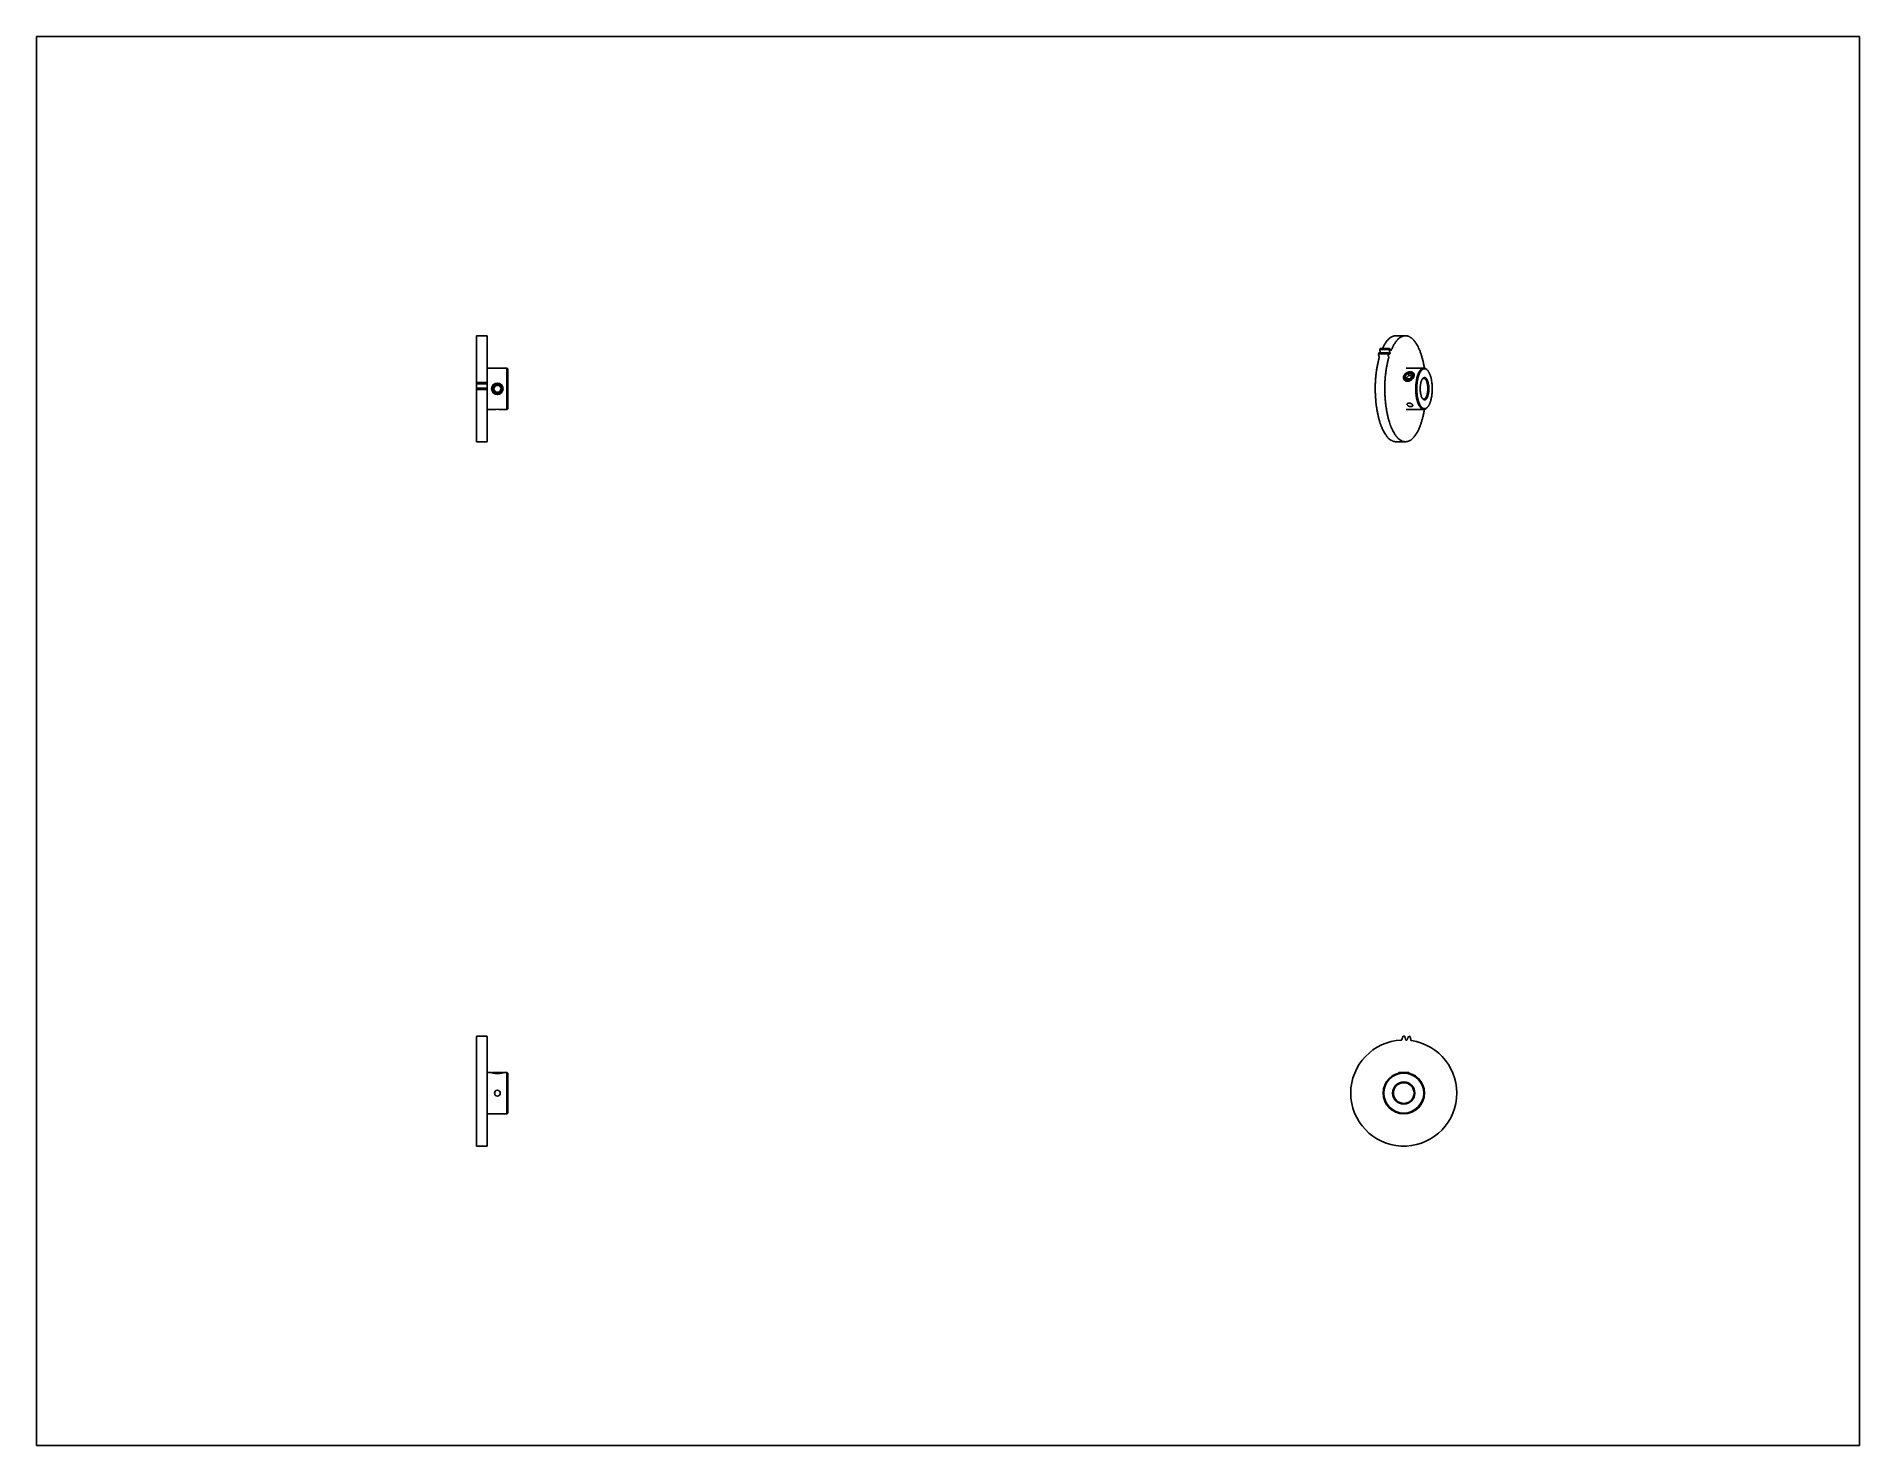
# Model space of a CAD drawing. Header units: inches. Extents: x 0 to 22, y 0 to 17.
import ezdxf

# ---------------------------------------------------------------- set-up
doc = ezdxf.new("R2010")
doc.units = ezdxf.units.IN
doc.header["$LTSCALE"] = 1.21
doc.header["$MEASUREMENT"] = 0
doc.layers.get('0').update_dxf_attribs({"linetype": 'CONTINUOUS'})
for name, color, linetype in [('LAYER_AXIS', 7, 'CONTINUOUS'), ('LAYER_CHAMFER_FEAT', 7, 'CONTINUOUS'), ('LAYER_CUT_FEAT', 7, 'CONTINUOUS'), ('LAYER_FEATURE', 7, 'CONTINUOUS')]:
    doc.layers.add(name, color=color, linetype=linetype)

msp = doc.modelspace()

# ---------------------------------------------------------------- linework, layer by layer
at = {"color": 7}
for p, q in [((0, 0), (0, 17)), ((0, 17), (22, 17)), ((22, 0), (22, 17)), ((5.312, 13.39), (5.438, 13.39)), ((16.405, 13.39), (16.52, 13.39)), ((5.312, 12.11), (5.438, 12.11)), ((16.405, 12.11), (16.52, 12.11)), ((5.312, 3.611), (5.438, 3.611)), ((0, 0), (22, 0))]:
    msp.add_line(p, q, dxfattribs=at)
at = {"layer": 'LAYER_AXIS', "color": 7}
msp.add_circle((5.562, 4.251), 0.035, dxfattribs=at)
msp.add_arc((5.562, 12.252), 0.25, 81.9522, 98.0478, dxfattribs=at)
for points, knots in [([(16.541, 12.565), (16.542, 12.566), (16.542, 12.567), (16.543, 12.568), (16.544, 12.57), (16.545, 12.571), (16.547, 12.573), (16.549, 12.574), (16.552, 12.576), (16.557, 12.577), (16.562, 12.578), (16.567, 12.578), (16.573, 12.577), (16.578, 12.576), (16.584, 12.574), (16.589, 12.571), (16.594, 12.568), (16.598, 12.565), (16.602, 12.562), (16.604, 12.559), (16.606, 12.556), (16.607, 12.555), (16.607, 12.554)], [0, 0, 0, 0, 0.022848, 0.046087, 0.069894, 0.094422, 0.119798, 0.146111, 0.201734, 0.261573, 0.325486, 0.393007, 0.463429, 0.535824, 0.609111, 0.682097, 0.753524, 0.822122, 0.886686, 0.946231, 0.973881, 1, 1, 1, 1]), ([(16.542, 12.554), (16.542, 12.555), (16.541, 12.557), (16.541, 12.56), (16.541, 12.562), (16.541, 12.564), (16.541, 12.565)], [0, 0, 0, 0, 0.263129, 0.514683, 0.758576, 1, 1, 1, 1]), ([(16.608, 12.544), (16.608, 12.544), (16.608, 12.543), (16.607, 12.542), (16.606, 12.54), (16.605, 12.539), (16.603, 12.538), (16.601, 12.537), (16.598, 12.536), (16.593, 12.535), (16.588, 12.534), (16.583, 12.534), (16.578, 12.535), (16.572, 12.536), (16.566, 12.537), (16.561, 12.539), (16.556, 12.541), (16.552, 12.544), (16.55, 12.546), (16.546, 12.549), (16.544, 12.552), (16.542, 12.554)], [0, 0, 0, 0, 0.019955, 0.040108, 0.060841, 0.082495, 0.105343, 0.129584, 0.182667, 0.242127, 0.307524, 0.377847, 0.451744, 0.527659, 0.603988, 0.679196, 0.751909, 0.820987, 0.853908, 0.885655, 1, 1, 1, 1]), ([(16.573, 12.577), (16.575, 12.576), (16.58, 12.574), (16.584, 12.573), (16.586, 12.573)], [0, 0, 0, 0, 0.49875, 1, 1, 1, 1]), ([(16.607, 12.554), (16.607, 12.553), (16.608, 12.552), (16.609, 12.549), (16.609, 12.547), (16.608, 12.545), (16.608, 12.544)], [0, 0, 0, 0, 0.280432, 0.537667, 0.775162, 1, 1, 1, 1])]:
    msp.add_open_spline(points, degree=3, knots=knots, dxfattribs=at)
at = {"layer": 'LAYER_CHAMFER_FEAT', "color": 7}
for p, q in [((5.537, 12.795), (5.511, 12.75)), ((5.539, 12.791), (5.515, 12.75)), ((5.588, 12.795), (5.537, 12.795)), ((5.537, 12.795), (5.539, 12.791)), ((5.586, 12.791), (5.539, 12.791)), ((5.588, 12.795), (5.586, 12.791)), ((5.61, 12.75), (5.586, 12.791)), ((5.612, 12.754), (5.588, 12.795)), ((16.546, 12.941), (16.511, 12.905)), ((16.511, 12.905), (16.524, 12.87)), ((16.511, 12.905), (16.517, 12.903)), ((16.548, 12.935), (16.517, 12.903)), ((16.517, 12.903), (16.529, 12.878)), ((16.517, 12.903), (16.528, 12.871)), ((16.524, 12.87), (16.528, 12.871)), ((16.524, 12.87), (16.568, 12.87)), ((16.528, 12.871), (16.568, 12.871)), ((16.546, 12.941), (16.548, 12.935)), ((16.594, 12.941), (16.546, 12.941)), ((16.548, 12.935), (16.56, 12.91)), ((16.592, 12.935), (16.548, 12.935)), ((16.568, 12.87), (16.606, 12.909)), ((16.594, 12.941), (16.592, 12.935)), ((16.603, 12.906), (16.592, 12.935)), ((16.606, 12.909), (16.594, 12.941)), ((5.511, 12.75), (5.515, 12.75)), ((5.511, 12.75), (5.537, 12.705)), ((5.515, 12.75), (5.539, 12.709)), ((5.537, 12.705), (5.539, 12.709)), ((5.537, 12.705), (5.584, 12.705)), ((5.539, 12.709), (5.586, 12.709)), ((5.584, 12.705), (5.612, 12.754))]:
    msp.add_line(p, q, dxfattribs=at)
at = {"layer": 'LAYER_CUT_FEAT', "color": 7}
for p, q in [((16.215, 13.222), (16.321, 13.222)), ((16.22, 13.234), (16.325, 13.234)), ((16.198, 13.171), (16.304, 13.171)), ((16.202, 13.184), (16.308, 13.184)), ((5.312, 12.791), (5.312, 12.835)), ((5.312, 12.728), (5.312, 12.772)), ((5.318, 12.826), (5.432, 12.826)), ((5.318, 12.809), (5.432, 12.809)), ((5.438, 12.791), (5.438, 12.835)), ((5.438, 12.772), (5.438, 12.728)), ((16.56, 12.91), (16.529, 12.878)), ((16.529, 12.878), (16.531, 12.871)), ((16.601, 12.91), (16.56, 12.91)), ((5.318, 12.758), (5.432, 12.758)), ((5.318, 12.742), (5.432, 12.742)), ((5.312, 4.933), (5.312, 4.896)), ((5.318, 4.938), (5.432, 4.938)), ((5.438, 4.933), (5.438, 4.896))]:
    msp.add_line(p, q, dxfattribs=at)
for radius in [0.134, 0.125]:
    msp.add_circle((16.5, 4.252), radius, dxfattribs=at)
for centre, radius, start, end in [((16.978, 12.938), 0.817, 159.5847, 159.8633), ((16.958, 12.946), 0.795, 158.8363, 159.5855), ((17.143, 12.883), 0.99, 163.07, 163.2802), ((17.122, 12.89), 0.968, 162.3718, 163.0708), ((16.753, 12.838), 0.0407, 132.1775, 134.0422), ((16.752, 12.662), 0.04, 226.4024, 228.2626), ((16.765, 4.821), 0.298, 156.3935, 157.4893), ((16.5, 4.252), 0.688, 89.3151, 90.6849), ((16.235, 4.821), 0.298, 22.5107, 23.6065), ((16.819, 4.792), 0.298, 150.7685, 151.8643), ((16.5, 4.252), 0.688, 83.6901, 85.0599), ((16.292, 4.844), 0.298, 16.8857, 17.9815)]:
    msp.add_arc(centre, radius, start, end, dxfattribs=at)
for points, knots in [([(16.215, 13.222), (16.215, 13.222), (16.214, 13.222), (16.213, 13.222), (16.213, 13.221), (16.212, 13.221), (16.212, 13.22), (16.211, 13.22)], [0, 0, 0, 0, 0.258634, 0.384746, 0.508735, 0.753467, 1, 1, 1, 1]), ([(16.211, 13.22), (16.211, 13.219), (16.211, 13.218), (16.211, 13.217), (16.211, 13.217)], [0, 0, 0, 0, 0.491487, 1, 1, 1, 1]), ([(16.211, 13.217), (16.212, 13.211), (16.213, 13.204), (16.215, 13.196), (16.216, 13.192), (16.217, 13.188), (16.218, 13.185), (16.218, 13.184)], [0, 0, 0, 0, 0.50962, 0.634233, 0.757549, 0.87949, 1, 1, 1, 1]), ([(16.216, 13.233), (16.216, 13.233), (16.217, 13.233), (16.217, 13.233), (16.217, 13.234), (16.217, 13.234), (16.218, 13.234), (16.219, 13.234), (16.219, 13.234), (16.22, 13.234)], [0, 0, 0, 0, 0.071579, 0.153895, 0.251461, 0.366499, 0.499872, 0.651575, 1, 1, 1, 1]), ([(16.326, 13.217), (16.326, 13.218), (16.326, 13.219), (16.325, 13.22), (16.324, 13.221), (16.322, 13.222), (16.321, 13.222), (16.321, 13.222)], [0, 0, 0, 0, 0.245306, 0.500131, 0.628683, 0.755981, 1, 1, 1, 1]), ([(16.325, 13.234), (16.325, 13.234), (16.326, 13.234), (16.327, 13.234), (16.328, 13.234), (16.329, 13.233), (16.33, 13.233), (16.331, 13.233), (16.331, 13.232), (16.332, 13.232), (16.332, 13.232)], [0, 0, 0, 0, 0.139956, 0.286192, 0.431643, 0.571059, 0.70014, 0.816003, 0.916388, 1, 1, 1, 1]), ([(16.326, 13.217), (16.327, 13.211), (16.329, 13.204), (16.33, 13.195), (16.331, 13.191), (16.332, 13.187), (16.333, 13.184), (16.333, 13.183)], [0, 0, 0, 0, 0.509989, 0.634584, 0.757833, 0.879645, 1, 1, 1, 1]), ([(16.345, 13.215), (16.345, 13.216), (16.344, 13.217), (16.342, 13.22), (16.341, 13.222), (16.339, 13.224), (16.337, 13.226), (16.335, 13.229), (16.333, 13.231), (16.332, 13.232)], [0, 0, 0, 0, 0.135865, 0.268515, 0.397896, 0.52411, 0.647213, 0.767342, 1, 1, 1, 1]), ([(16.198, 13.171), (16.198, 13.171), (16.197, 13.171), (16.196, 13.171), (16.196, 13.17), (16.195, 13.169), (16.194, 13.169), (16.194, 13.168)], [0, 0, 0, 0, 0.264952, 0.392298, 0.516277, 0.758061, 1, 1, 1, 1]), ([(16.194, 13.168), (16.194, 13.168), (16.194, 13.167), (16.194, 13.166), (16.194, 13.166)], [0, 0, 0, 0, 0.490212, 1, 1, 1, 1]), ([(16.194, 13.166), (16.196, 13.16), (16.197, 13.154), (16.199, 13.145), (16.2, 13.141), (16.202, 13.138), (16.202, 13.135), (16.203, 13.134)], [0, 0, 0, 0, 0.512186, 0.636656, 0.759497, 0.880615, 1, 1, 1, 1]), ([(16.199, 13.183), (16.199, 13.183), (16.199, 13.183), (16.199, 13.183), (16.2, 13.183), (16.2, 13.184), (16.2, 13.184), (16.201, 13.184), (16.201, 13.184), (16.202, 13.184), (16.202, 13.184)], [0, 0, 0, 0, 0.057831, 0.129883, 0.221705, 0.335515, 0.471727, 0.62993, 0.807372, 1, 1, 1, 1]), ([(16.309, 13.166), (16.309, 13.167), (16.309, 13.168), (16.308, 13.169), (16.307, 13.17), (16.305, 13.171), (16.304, 13.171), (16.304, 13.171)], [0, 0, 0, 0, 0.239948, 0.494045, 0.623686, 0.75267, 1, 1, 1, 1]), ([(16.308, 13.184), (16.308, 13.184), (16.309, 13.184), (16.31, 13.184), (16.311, 13.184), (16.312, 13.183), (16.313, 13.183), (16.313, 13.183), (16.314, 13.183), (16.314, 13.182), (16.314, 13.182)], [0, 0, 0, 0, 0.142469, 0.291295, 0.438941, 0.579782, 0.709187, 0.823952, 0.921459, 1, 1, 1, 1]), ([(16.309, 13.166), (16.311, 13.16), (16.312, 13.154), (16.314, 13.145), (16.316, 13.141), (16.317, 13.138), (16.317, 13.135), (16.318, 13.134)], [0, 0, 0, 0, 0.512186, 0.636656, 0.759497, 0.880615, 1, 1, 1, 1]), ([(16.329, 13.169), (16.328, 13.169), (16.327, 13.171), (16.325, 13.173), (16.323, 13.174), (16.322, 13.176), (16.32, 13.178), (16.318, 13.179), (16.316, 13.181), (16.315, 13.182), (16.314, 13.182)], [0, 0, 0, 0, 0.136329, 0.26921, 0.398632, 0.524752, 0.647678, 0.767606, 0.884928, 1, 1, 1, 1]), ([(5.312, 12.827), (5.312, 12.827), (5.313, 12.827), (5.313, 12.827), (5.313, 12.827), (5.313, 12.827), (5.313, 12.826), (5.314, 12.826), (5.315, 12.826), (5.316, 12.826), (5.317, 12.826), (5.317, 12.826), (5.318, 12.826)], [0, 0, 0, 0, 0.027169, 0.05665, 0.08999, 0.128229, 0.221576, 0.338742, 0.479155, 0.639843, 0.816196, 1, 1, 1, 1]), ([(5.318, 12.809), (5.317, 12.809), (5.317, 12.809), (5.316, 12.809), (5.315, 12.809), (5.314, 12.808), (5.313, 12.808), (5.313, 12.808), (5.313, 12.807), (5.312, 12.807), (5.312, 12.807)], [0, 0, 0, 0, 0.166669, 0.327808, 0.47708, 0.611408, 0.729224, 0.83118, 0.919772, 1, 1, 1, 1]), ([(5.312, 12.76), (5.312, 12.76), (5.313, 12.76), (5.313, 12.76), (5.313, 12.76), (5.313, 12.759), (5.314, 12.759), (5.315, 12.759), (5.316, 12.758), (5.317, 12.758), (5.317, 12.758), (5.318, 12.758)], [0, 0, 0, 0, 0.033906, 0.069494, 0.149768, 0.247326, 0.364579, 0.501697, 0.656443, 0.824961, 1, 1, 1, 1]), ([(5.432, 12.826), (5.433, 12.826), (5.433, 12.826), (5.434, 12.826), (5.435, 12.826), (5.436, 12.826), (5.437, 12.826), (5.437, 12.827), (5.437, 12.827), (5.437, 12.827), (5.437, 12.827), (5.438, 12.827), (5.438, 12.827)], [0, 0, 0, 0, 0.183804, 0.360154, 0.520835, 0.661241, 0.778411, 0.871764, 0.910006, 0.943348, 0.972831, 1, 1, 1, 1]), ([(5.438, 12.807), (5.438, 12.807), (5.437, 12.807), (5.437, 12.808), (5.437, 12.808), (5.436, 12.808), (5.435, 12.809), (5.434, 12.809), (5.433, 12.809), (5.433, 12.809), (5.432, 12.809)], [0, 0, 0, 0, 0.080218, 0.1688, 0.270776, 0.388611, 0.522924, 0.672182, 0.833326, 1, 1, 1, 1]), ([(5.432, 12.758), (5.433, 12.758), (5.433, 12.758), (5.434, 12.758), (5.435, 12.759), (5.436, 12.759), (5.437, 12.759), (5.437, 12.76), (5.437, 12.76), (5.437, 12.76), (5.438, 12.76), (5.438, 12.76)], [0, 0, 0, 0, 0.175039, 0.343554, 0.498293, 0.635404, 0.752661, 0.850225, 0.930504, 0.966094, 1, 1, 1, 1]), ([(16.728, 12.628), (16.727, 12.629), (16.726, 12.632), (16.723, 12.636), (16.72, 12.64), (16.718, 12.644), (16.716, 12.649), (16.713, 12.656), (16.71, 12.666), (16.706, 12.678), (16.703, 12.691), (16.701, 12.705), (16.699, 12.719), (16.698, 12.734), (16.698, 12.749), (16.698, 12.764), (16.699, 12.779), (16.701, 12.794), (16.703, 12.808), (16.706, 12.821), (16.708, 12.829), (16.709, 12.833)], [0, 0, 0, 0, 0.020278, 0.041777, 0.064504, 0.088456, 0.113615, 0.13995, 0.195966, 0.256093, 0.319798, 0.386467, 0.455422, 0.52594, 0.597268, 0.668639, 0.739284, 0.808439, 0.875391, 0.939478, 1, 1, 1, 1]), ([(16.709, 12.833), (16.711, 12.837), (16.713, 12.843), (16.716, 12.85), (16.718, 12.855), (16.72, 12.86), (16.723, 12.864), (16.725, 12.868), (16.727, 12.871), (16.728, 12.872)], [0, 0, 0, 0, 0.286373, 0.421042, 0.549573, 0.671778, 0.787582, 0.896969, 1, 1, 1, 1]), ([(16.726, 12.868), (16.726, 12.868), (16.728, 12.87), (16.729, 12.871), (16.731, 12.872)], [0, 0, 0, 0, 0.261317, 1, 1, 1, 1]), ([(16.728, 12.872), (16.729, 12.873), (16.732, 12.876), (16.736, 12.879), (16.74, 12.882), (16.743, 12.883), (16.745, 12.884), (16.747, 12.884), (16.749, 12.884), (16.752, 12.884), (16.754, 12.884), (16.756, 12.884), (16.759, 12.883), (16.763, 12.881), (16.767, 12.878), (16.771, 12.874), (16.775, 12.869), (16.779, 12.863), (16.782, 12.857), (16.786, 12.849), (16.789, 12.842), (16.791, 12.833), (16.794, 12.824), (16.796, 12.814), (16.798, 12.804), (16.8, 12.794), (16.801, 12.783), (16.802, 12.768), (16.803, 12.75), (16.802, 12.728), (16.8, 12.709), (16.798, 12.695), (16.796, 12.685), (16.794, 12.676), (16.792, 12.67), (16.791, 12.667)], [0, 0, 0, 0, 0.022362, 0.042783, 0.061528, 0.0704, 0.079013, 0.087436, 0.095745, 0.104018, 0.112338, 0.120783, 0.129429, 0.147567, 0.167227, 0.188729, 0.212269, 0.237953, 0.265803, 0.295789, 0.327828, 0.3618, 0.397559, 0.434928, 0.473713, 0.513701, 0.554668, 0.596376, 0.681023, 0.765657, 0.848269, 0.888221, 0.926978, 0.964315, 1, 1, 1, 1]), ([(16.731, 12.872), (16.732, 12.872), (16.733, 12.873), (16.736, 12.874), (16.739, 12.875), (16.741, 12.875), (16.742, 12.875)], [0, 0, 0, 0, 0.263963, 0.516199, 0.760225, 1, 1, 1, 1]), ([(16.742, 12.875), (16.743, 12.875), (16.745, 12.875), (16.749, 12.874), (16.752, 12.872), (16.755, 12.87), (16.759, 12.867), (16.762, 12.864), (16.765, 12.86), (16.768, 12.856), (16.77, 12.851), (16.773, 12.845), (16.776, 12.84), (16.779, 12.831), (16.782, 12.819), (16.786, 12.804), (16.788, 12.788), (16.79, 12.771), (16.79, 12.754), (16.79, 12.736), (16.789, 12.719), (16.787, 12.703), (16.784, 12.69), (16.782, 12.68), (16.781, 12.675), (16.78, 12.672)], [0, 0, 0, 0, 0.015429, 0.031271, 0.0479, 0.065631, 0.084699, 0.105269, 0.127455, 0.151312, 0.176854, 0.204068, 0.232912, 0.263315, 0.328442, 0.398609, 0.472784, 0.549791, 0.628379, 0.707248, 0.785078, 0.860596, 0.932633, 0.966979, 1, 1, 1, 1]), ([(5.318, 12.742), (5.317, 12.742), (5.317, 12.742), (5.316, 12.742), (5.315, 12.741), (5.314, 12.741), (5.313, 12.741), (5.313, 12.74), (5.313, 12.74), (5.313, 12.74), (5.312, 12.74), (5.312, 12.74)], [0, 0, 0, 0, 0.175054, 0.343613, 0.498355, 0.635459, 0.752708, 0.850261, 0.930516, 0.966097, 1, 1, 1, 1]), ([(5.438, 12.74), (5.438, 12.74), (5.437, 12.74), (5.437, 12.74), (5.437, 12.74), (5.437, 12.741), (5.436, 12.741), (5.435, 12.741), (5.434, 12.742), (5.433, 12.742), (5.433, 12.742), (5.432, 12.742)], [0, 0, 0, 0, 0.0339, 0.069474, 0.14972, 0.247294, 0.364561, 0.501649, 0.656375, 0.824941, 1, 1, 1, 1]), ([(16.726, 12.632), (16.726, 12.632), (16.728, 12.63), (16.73, 12.629), (16.731, 12.628)], [0, 0, 0, 0, 0.261272, 1, 1, 1, 1]), ([(16.791, 12.667), (16.79, 12.664), (16.789, 12.658), (16.785, 12.65), (16.782, 12.643), (16.779, 12.637), (16.775, 12.631), (16.771, 12.626), (16.767, 12.622), (16.763, 12.619), (16.759, 12.617), (16.756, 12.616), (16.754, 12.616), (16.752, 12.616), (16.749, 12.616), (16.747, 12.616), (16.744, 12.617), (16.741, 12.618), (16.736, 12.621), (16.732, 12.624), (16.729, 12.627), (16.728, 12.628)], [0, 0, 0, 0, 0.093786, 0.182329, 0.265179, 0.342095, 0.413019, 0.478038, 0.537439, 0.591762, 0.641901, 0.665805, 0.689162, 0.712178, 0.735072, 0.758065, 0.781378, 0.829723, 0.881609, 0.938127, 1, 1, 1, 1]), ([(16.731, 12.628), (16.732, 12.628), (16.734, 12.627), (16.736, 12.626), (16.739, 12.625), (16.741, 12.625), (16.742, 12.625)], [0, 0, 0, 0, 0.263433, 0.515577, 0.759829, 1, 1, 1, 1]), ([(16.742, 12.625), (16.743, 12.625), (16.744, 12.625), (16.747, 12.626), (16.75, 12.627), (16.753, 12.628), (16.755, 12.63), (16.758, 12.632), (16.76, 12.635), (16.763, 12.638), (16.765, 12.641), (16.768, 12.644), (16.77, 12.648), (16.772, 12.653), (16.774, 12.657), (16.777, 12.664), (16.779, 12.669), (16.78, 12.672)], [0, 0, 0, 0, 0.042629, 0.086003, 0.130814, 0.17768, 0.227124, 0.279548, 0.335251, 0.394454, 0.457308, 0.523891, 0.594232, 0.668324, 0.746115, 0.827457, 1, 1, 1, 1]), ([(5.318, 4.938), (5.317, 4.938), (5.316, 4.938), (5.314, 4.937), (5.313, 4.935), (5.312, 4.934), (5.312, 4.933)], [0, 0, 0, 0, 0.259652, 0.512773, 0.758489, 1, 1, 1, 1]), ([(5.438, 4.933), (5.438, 4.934), (5.437, 4.935), (5.436, 4.937), (5.434, 4.938), (5.433, 4.938), (5.432, 4.938)], [0, 0, 0, 0, 0.241485, 0.487243, 0.740338, 1, 1, 1, 1]), ([(16.49, 4.935), (16.489, 4.934), (16.489, 4.932), (16.487, 4.928), (16.485, 4.922), (16.483, 4.916), (16.481, 4.91), (16.479, 4.904), (16.478, 4.9), (16.478, 4.898)], [0, 0, 0, 0, 0.018248, 0.183465, 0.348679, 0.513893, 0.679107, 0.84432, 1, 1, 1, 1]), ([(16.522, 4.898), (16.522, 4.9), (16.521, 4.904), (16.519, 4.91), (16.517, 4.916), (16.515, 4.922), (16.513, 4.928), (16.511, 4.932), (16.511, 4.934), (16.51, 4.935)], [0, 0, 0, 0, 0.15568, 0.320893, 0.486107, 0.651321, 0.816535, 0.981752, 1, 1, 1, 1]), ([(16.556, 4.932), (16.556, 4.932), (16.555, 4.93), (16.553, 4.926), (16.55, 4.92), (16.548, 4.914), (16.545, 4.909), (16.543, 4.903), (16.542, 4.899), (16.541, 4.897)], [0, 0, 0, 0, 0.018248, 0.183465, 0.348679, 0.513893, 0.679107, 0.84432, 1, 1, 1, 1]), ([(16.585, 4.892), (16.585, 4.894), (16.585, 4.899), (16.584, 4.905), (16.582, 4.911), (16.581, 4.917), (16.579, 4.923), (16.578, 4.928), (16.577, 4.93), (16.577, 4.93)], [0, 0, 0, 0, 0.15568, 0.320893, 0.486107, 0.651321, 0.816535, 0.981752, 1, 1, 1, 1])]:
    msp.add_open_spline(points, degree=3, knots=knots, dxfattribs=at)
at = {"layer": 'LAYER_FEATURE', "color": 7}
for p, q in [((5.312, 12.835), (5.312, 13.39)), ((5.438, 13.39), (5.438, 12.835)), ((5.447, 13), (5.678, 13)), ((5.678, 12.5), (5.678, 13)), ((5.678, 13), (5.688, 12.991)), ((5.688, 12.509), (5.688, 12.991)), ((16.529, 13), (16.742, 13)), ((5.312, 12.772), (5.312, 12.791)), ((5.438, 12.791), (5.438, 12.772)), ((16.501, 12.868), (16.504, 12.863)), ((16.501, 12.868), (16.501, 12.868)), ((16.624, 12.928), (16.626, 12.925)), ((16.625, 12.928), (16.625, 12.928)), ((16.783, 12.977), (16.79, 12.968)), ((5.312, 12.11), (5.312, 12.728)), ((5.438, 12.728), (5.438, 12.11)), ((5.447, 12.5), (5.527, 12.5)), ((5.598, 12.5), (5.678, 12.5)), ((5.678, 12.5), (5.688, 12.509)), ((16.529, 12.5), (16.742, 12.5)), ((16.783, 12.523), (16.79, 12.532)), ((5.312, 3.611), (5.312, 4.896)), ((5.438, 4.896), (5.438, 3.611)), ((5.486, 4.501), (5.447, 4.501)), ((5.499, 4.497), (5.495, 4.498)), ((5.502, 4.501), (5.498, 4.497)), ((5.504, 4.496), (5.499, 4.497)), ((5.502, 4.501), (5.623, 4.501)), ((5.517, 4.493), (5.608, 4.493)), ((5.623, 4.501), (5.627, 4.497)), ((5.63, 4.498), (5.626, 4.497)), ((5.637, 4.5), (5.635, 4.5)), ((5.637, 4.5), (5.637, 4.5)), ((5.678, 4.501), (5.639, 4.501)), ((5.678, 4.501), (5.678, 4.001)), ((5.688, 4.491), (5.678, 4.501)), ((5.688, 4.491), (5.688, 4.01)), ((16.431, 4.494), (16.439, 4.502)), ((16.431, 4.493), (16.431, 4.494)), ((16.437, 4.494), (16.431, 4.494)), ((16.561, 4.502), (16.439, 4.502)), ((16.569, 4.494), (16.561, 4.502)), ((16.569, 4.494), (16.563, 4.494)), ((16.569, 4.493), (16.569, 4.494)), ((5.678, 4.001), (5.447, 4.001)), ((5.688, 4.01), (5.678, 4.001))]:
    msp.add_line(p, q, dxfattribs=at)
for points in [[(16.625, 12.903), (16.623, 12.899), (16.621, 12.893), (16.618, 12.887), (16.614, 12.881), (16.609, 12.874), (16.604, 12.868), (16.598, 12.863), (16.592, 12.857), (16.585, 12.853), (16.578, 12.849), (16.571, 12.845), (16.564, 12.843), (16.556, 12.841), (16.549, 12.84), (16.542, 12.841), (16.535, 12.842), (16.528, 12.843), (16.522, 12.846), (16.516, 12.85), (16.511, 12.854), (16.506, 12.859), (16.502, 12.865), (16.501, 12.868)], [(16.625, 12.928), (16.625, 12.927), (16.626, 12.922), (16.627, 12.917), (16.627, 12.912), (16.626, 12.906), (16.625, 12.903)], [(5.495, 4.498), (5.492, 4.499), (5.49, 4.5), (5.488, 4.5), (5.488, 4.5)], [(5.626, 4.497), (5.621, 4.496), (5.615, 4.494), (5.608, 4.493), (5.602, 4.492), (5.594, 4.491), (5.587, 4.49), (5.579, 4.489), (5.571, 4.488), (5.562, 4.488), (5.554, 4.488), (5.546, 4.489), (5.538, 4.49), (5.531, 4.491), (5.523, 4.492), (5.517, 4.493), (5.51, 4.494), (5.504, 4.496)], [(5.635, 4.5), (5.633, 4.499), (5.63, 4.498)]]:
    msp.add_lwpolyline(points, dxfattribs=at)
for centre, radius in [((5.562, 12.75), 0.069), ((5.562, 12.75), 0.0685), ((5.562, 12.75), 0.0605), ((16.5, 4.252), 0.25), ((16.5, 4.252), 0.241)]:
    msp.add_circle(centre, radius, dxfattribs=at)
for centre, radius, start, end in [((5.447, 13.009), 0.00937, 180, 270), ((17.112, 12.906), 0.823, 161.0566, 161.2368), ((16.532, 12.886), 0.0358, 206.1512, 210.6783), ((16.574, 12.889), 0.0635, 86.0999, 90.0079), ((16.574, 12.892), 0.0605, 83.3392, 86.079), ((16.591, 12.915), 0.0357, 20.2946, 26.1483), ((5.447, 12.491), 0.00937, 90, 180), ((16.73, 12.58), 0.077, 312.7577, 313.0631), ((16.5, 4.252), 0.64, 92.6665, 81.7085), ((16.47, 4.899), 0.00813, 272.6665, 347.6168), ((16.53, 4.899), 0.00813, 192.3832, 267.3335), ((16.5, 4.252), 0.64, 87.0415, 87.3335), ((16.533, 4.899), 0.00813, 267.0415, 341.9918), ((16.593, 4.893), 0.00813, 186.7582, 261.7085), ((5.447, 4.51), 0.00937, 180, 270), ((5.486, 4.493), 0.008, 72.2856, 90.0038), ((5.639, 4.493), 0.008, 89.9957, 107.7132), ((5.447, 3.991), 0.00937, 90, 180)]:
    msp.add_arc(centre, radius, start, end, dxfattribs=at)
for points, knots in [([(16.242, 13.234), (16.245, 13.24), (16.25, 13.252), (16.259, 13.269), (16.268, 13.285), (16.278, 13.3), (16.288, 13.314), (16.297, 13.327), (16.308, 13.339), (16.318, 13.35), (16.328, 13.359), (16.339, 13.367), (16.35, 13.374), (16.361, 13.38), (16.372, 13.384), (16.383, 13.387), (16.394, 13.389), (16.401, 13.39), (16.405, 13.39)], [0, 0, 0, 0, 0.084568, 0.165958, 0.244094, 0.318958, 0.390558, 0.458929, 0.524133, 0.586267, 0.645463, 0.701909, 0.755843, 0.807554, 0.857396, 0.905775, 0.953144, 1, 1, 1, 1]), ([(16.347, 13.214), (16.347, 13.214), (16.347, 13.214), (16.346, 13.214), (16.346, 13.214), (16.346, 13.215), (16.345, 13.215)], [0, 0, 0, 0, 0.207034, 0.434588, 0.696871, 1, 1, 1, 1]), ([(16.349, 13.216), (16.349, 13.215), (16.349, 13.215), (16.348, 13.214), (16.348, 13.214), (16.348, 13.214), (16.347, 13.214), (16.347, 13.214), (16.347, 13.214)], [0, 0, 0, 0, 0.32218, 0.591339, 0.706773, 0.811387, 0.907887, 1, 1, 1, 1]), ([(16.52, 13.39), (16.516, 13.39), (16.508, 13.389), (16.496, 13.387), (16.485, 13.383), (16.473, 13.378), (16.462, 13.372), (16.45, 13.364), (16.439, 13.355), (16.428, 13.345), (16.417, 13.333), (16.406, 13.32), (16.396, 13.305), (16.386, 13.29), (16.376, 13.273), (16.367, 13.255), (16.358, 13.236), (16.352, 13.223), (16.349, 13.216)], [0, 0, 0, 0, 0.045812, 0.092189, 0.139671, 0.188751, 0.239864, 0.293378, 0.349592, 0.408746, 0.47102, 0.536535, 0.605377, 0.677593, 0.753203, 0.832194, 0.914494, 1, 1, 1, 1]), ([(16.749, 12.999), (16.747, 13.013), (16.742, 13.041), (16.733, 13.082), (16.723, 13.121), (16.712, 13.158), (16.7, 13.193), (16.687, 13.225), (16.675, 13.251), (16.665, 13.27), (16.658, 13.283), (16.65, 13.296), (16.642, 13.308), (16.634, 13.319), (16.626, 13.329), (16.618, 13.339), (16.607, 13.35), (16.595, 13.36), (16.583, 13.369), (16.574, 13.374), (16.566, 13.379), (16.557, 13.383), (16.547, 13.386), (16.538, 13.388), (16.529, 13.389), (16.523, 13.39), (16.52, 13.39)], [0, 0, 0, 0, 0.089432, 0.176172, 0.259864, 0.340187, 0.416847, 0.489597, 0.558234, 0.590968, 0.622625, 0.653198, 0.682688, 0.711099, 0.73844, 0.764732, 0.790001, 0.837605, 0.860064, 0.881711, 0.902626, 0.922906, 0.942659, 0.962005, 0.981073, 1, 1, 1, 1]), ([(16.405, 12.11), (16.402, 12.11), (16.396, 12.111), (16.388, 12.112), (16.379, 12.114), (16.371, 12.116), (16.362, 12.12), (16.351, 12.125), (16.337, 12.134), (16.323, 12.145), (16.313, 12.155), (16.302, 12.167), (16.292, 12.18), (16.282, 12.193), (16.272, 12.208), (16.26, 12.229), (16.247, 12.255), (16.234, 12.284), (16.222, 12.316), (16.211, 12.349), (16.2, 12.384), (16.191, 12.42), (16.183, 12.459), (16.176, 12.498), (16.17, 12.539), (16.164, 12.581), (16.161, 12.624), (16.158, 12.667), (16.156, 12.711), (16.156, 12.754), (16.156, 12.798), (16.158, 12.842), (16.161, 12.885), (16.165, 12.927), (16.171, 12.969), (16.177, 13.01), (16.185, 13.049), (16.193, 13.087), (16.199, 13.112), (16.203, 13.124)], [0, 0, 0, 0, 0.007703, 0.015456, 0.023309, 0.031307, 0.039497, 0.047916, 0.065573, 0.084524, 0.094543, 0.104943, 0.126927, 0.138531, 0.150546, 0.175816, 0.202728, 0.231247, 0.261313, 0.292849, 0.325763, 0.359949, 0.395289, 0.431657, 0.468917, 0.50693, 0.545546, 0.584616, 0.623983, 0.663493, 0.702987, 0.742307, 0.781298, 0.819805, 0.857678, 0.894768, 0.930942, 0.966068, 1, 1, 1, 1]), ([(16.203, 13.134), (16.203, 13.133), (16.203, 13.133), (16.203, 13.131), (16.203, 13.13), (16.203, 13.129), (16.203, 13.128), (16.203, 13.126), (16.203, 13.125), (16.203, 13.124), (16.203, 13.124)], [0, 0, 0, 0, 0.113075, 0.235349, 0.363887, 0.495838, 0.628336, 0.758496, 0.883406, 1, 1, 1, 1]), ([(16.318, 13.124), (16.315, 13.112), (16.308, 13.087), (16.3, 13.049), (16.292, 13.01), (16.286, 12.969), (16.281, 12.927), (16.276, 12.885), (16.273, 12.842), (16.271, 12.798), (16.271, 12.754), (16.271, 12.711), (16.273, 12.667), (16.276, 12.624), (16.28, 12.581), (16.285, 12.539), (16.291, 12.498), (16.298, 12.459), (16.306, 12.42), (16.316, 12.384), (16.326, 12.349), (16.337, 12.316), (16.349, 12.284), (16.362, 12.255), (16.375, 12.229), (16.387, 12.208), (16.397, 12.193), (16.407, 12.18), (16.417, 12.167), (16.428, 12.155), (16.439, 12.145), (16.452, 12.134), (16.466, 12.125), (16.477, 12.12), (16.486, 12.116), (16.494, 12.114), (16.503, 12.112), (16.512, 12.111), (16.517, 12.11), (16.52, 12.11)], [0, 0, 0, 0, 0.033932, 0.069058, 0.105232, 0.142322, 0.180195, 0.218702, 0.257693, 0.297013, 0.336507, 0.376017, 0.415384, 0.454454, 0.49307, 0.531083, 0.568343, 0.604711, 0.640051, 0.674237, 0.707151, 0.738687, 0.768753, 0.797272, 0.824184, 0.849454, 0.861469, 0.873073, 0.895057, 0.905457, 0.915476, 0.934427, 0.952084, 0.960503, 0.968693, 0.976691, 0.984544, 0.992297, 1, 1, 1, 1]), ([(16.318, 13.134), (16.318, 13.133), (16.318, 13.133), (16.318, 13.131), (16.319, 13.13), (16.319, 13.129), (16.319, 13.128), (16.318, 13.126), (16.318, 13.125), (16.318, 13.124), (16.318, 13.124)], [0, 0, 0, 0, 0.113075, 0.235349, 0.363887, 0.495838, 0.628336, 0.758496, 0.883406, 1, 1, 1, 1]), ([(16.33, 13.168), (16.33, 13.168), (16.33, 13.168), (16.329, 13.168), (16.329, 13.168), (16.329, 13.168), (16.329, 13.169)], [0, 0, 0, 0, 0.217406, 0.449898, 0.70859, 1, 1, 1, 1]), ([(16.332, 13.171), (16.332, 13.17), (16.332, 13.17), (16.332, 13.169), (16.331, 13.168), (16.331, 13.168), (16.331, 13.168), (16.33, 13.168), (16.33, 13.168), (16.33, 13.168)], [0, 0, 0, 0, 0.328808, 0.472586, 0.601638, 0.716635, 0.819226, 0.912242, 1, 1, 1, 1]), ([(16.333, 13.183), (16.334, 13.182), (16.334, 13.182), (16.334, 13.18), (16.334, 13.179), (16.334, 13.178), (16.334, 13.177), (16.334, 13.175), (16.334, 13.174), (16.333, 13.173), (16.333, 13.173)], [0, 0, 0, 0, 0.118887, 0.245506, 0.376708, 0.509551, 0.641136, 0.768617, 0.889186, 1, 1, 1, 1]), ([(16.665, 12.905), (16.667, 12.909), (16.669, 12.916), (16.673, 12.926), (16.677, 12.936), (16.681, 12.945), (16.685, 12.954), (16.69, 12.961), (16.694, 12.969), (16.699, 12.975), (16.704, 12.981), (16.709, 12.986), (16.714, 12.99), (16.717, 12.992), (16.721, 12.994), (16.725, 12.997), (16.731, 12.999), (16.736, 13), (16.74, 13), (16.742, 13)], [0, 0, 0, 0, 0.087908, 0.172629, 0.253954, 0.331701, 0.405764, 0.476096, 0.542678, 0.605537, 0.664752, 0.72046, 0.772873, 0.797948, 0.822326, 0.869192, 0.914001, 0.957372, 1, 1, 1, 1]), ([(16.677, 12.9), (16.678, 12.904), (16.681, 12.914), (16.687, 12.927), (16.692, 12.939), (16.698, 12.95), (16.704, 12.96), (16.711, 12.968), (16.718, 12.976), (16.725, 12.982), (16.731, 12.985), (16.735, 12.988), (16.739, 12.989), (16.743, 12.99), (16.746, 12.991), (16.75, 12.991), (16.754, 12.991), (16.757, 12.99), (16.761, 12.989), (16.765, 12.988), (16.77, 12.986), (16.776, 12.982), (16.78, 12.978), (16.782, 12.976)], [0, 0, 0, 0, 0.09387, 0.182863, 0.266581, 0.344793, 0.417421, 0.484494, 0.546192, 0.602876, 0.655176, 0.679977, 0.704047, 0.727549, 0.750658, 0.77356, 0.796448, 0.819516, 0.842952, 0.866934, 0.891622, 0.943646, 1, 1, 1, 1]), ([(16.742, 13), (16.743, 13), (16.747, 13), (16.752, 12.999), (16.758, 12.997), (16.762, 12.995), (16.765, 12.993), (16.769, 12.99), (16.773, 12.987), (16.778, 12.982), (16.781, 12.978), (16.783, 12.977)], [0, 0, 0, 0, 0.108819, 0.219426, 0.333497, 0.452529, 0.514338, 0.577841, 0.710348, 0.850872, 1, 1, 1, 1]), ([(16.498, 12.9), (16.497, 12.898), (16.497, 12.894), (16.496, 12.889), (16.496, 12.885), (16.497, 12.881), (16.497, 12.877), (16.498, 12.874), (16.499, 12.871), (16.5, 12.87)], [0, 0, 0, 0, 0.264187, 0.391857, 0.516895, 0.639718, 0.760812, 0.880711, 1, 1, 1, 1]), ([(16.57, 12.954), (16.566, 12.953), (16.56, 12.952), (16.552, 12.95), (16.546, 12.948), (16.541, 12.945), (16.535, 12.943), (16.53, 12.939), (16.525, 12.936), (16.52, 12.932), (16.514, 12.927), (16.508, 12.92), (16.502, 12.91), (16.499, 12.904), (16.498, 12.9)], [0, 0, 0, 0, 0.127281, 0.192203, 0.257654, 0.323409, 0.389222, 0.45483, 0.519975, 0.58442, 0.647939, 0.771322, 0.888904, 1, 1, 1, 1]), ([(16.574, 12.953), (16.572, 12.953), (16.568, 12.953), (16.56, 12.952), (16.551, 12.949), (16.542, 12.946), (16.535, 12.942), (16.53, 12.939), (16.525, 12.936), (16.519, 12.931), (16.513, 12.924), (16.508, 12.916), (16.505, 12.91), (16.503, 12.904), (16.501, 12.898), (16.501, 12.892), (16.502, 12.887), (16.503, 12.883), (16.504, 12.879), (16.506, 12.875), (16.509, 12.872), (16.512, 12.869), (16.516, 12.866), (16.52, 12.864), (16.524, 12.862), (16.529, 12.86), (16.534, 12.859), (16.539, 12.858), (16.542, 12.858), (16.544, 12.858)], [0, 0, 0, 0, 0.033607, 0.068033, 0.138585, 0.21045, 0.246517, 0.282432, 0.318032, 0.353163, 0.421412, 0.486314, 0.517367, 0.547435, 0.604659, 0.632077, 0.658853, 0.685171, 0.711241, 0.737293, 0.763554, 0.790241, 0.817541, 0.845603, 0.874546, 0.904453, 0.935367, 0.967251, 1, 1, 1, 1]), ([(16.501, 12.868), (16.502, 12.866), (16.504, 12.863), (16.508, 12.859), (16.513, 12.855), (16.519, 12.852), (16.525, 12.85), (16.531, 12.848), (16.538, 12.847), (16.542, 12.847), (16.545, 12.847)], [0, 0, 0, 0, 0.112576, 0.227113, 0.34472, 0.46626, 0.592375, 0.723457, 0.859511, 1, 1, 1, 1]), ([(16.581, 12.952), (16.584, 12.952), (16.589, 12.951), (16.595, 12.949), (16.599, 12.947), (16.603, 12.945), (16.606, 12.942), (16.609, 12.939), (16.611, 12.936), (16.613, 12.932), (16.615, 12.928), (16.616, 12.924), (16.617, 12.92), (16.617, 12.916), (16.616, 12.911), (16.615, 12.907), (16.614, 12.902), (16.612, 12.898), (16.609, 12.893), (16.606, 12.889), (16.602, 12.884), (16.595, 12.877), (16.588, 12.872), (16.581, 12.868), (16.575, 12.864), (16.568, 12.862), (16.56, 12.86), (16.555, 12.859), (16.55, 12.858), (16.546, 12.858), (16.544, 12.858)], [0, 0, 0, 0, 0.062253, 0.091976, 0.120788, 0.148772, 0.176042, 0.202739, 0.229037, 0.255137, 0.281247, 0.307579, 0.334328, 0.361667, 0.389741, 0.418652, 0.448475, 0.47924, 0.510943, 0.543555, 0.577011, 0.646046, 0.717196, 0.753242, 0.789385, 0.861303, 0.896841, 0.93191, 0.966351, 1, 1, 1, 1]), ([(16.612, 12.878), (16.608, 12.874), (16.601, 12.867), (16.59, 12.86), (16.582, 12.855), (16.573, 12.852), (16.563, 12.849), (16.554, 12.847), (16.548, 12.847), (16.545, 12.847)], [0, 0, 0, 0, 0.246106, 0.373243, 0.501417, 0.629347, 0.755856, 0.879839, 1, 1, 1, 1]), ([(16.578, 12.954), (16.577, 12.954), (16.574, 12.954), (16.572, 12.954), (16.57, 12.954)], [0, 0, 0, 0, 0.246727, 1, 1, 1, 1]), ([(16.578, 12.954), (16.58, 12.954), (16.584, 12.954), (16.589, 12.953), (16.594, 12.952), (16.599, 12.951), (16.606, 12.948), (16.611, 12.945), (16.616, 12.941), (16.62, 12.936), (16.622, 12.932), (16.623, 12.931)], [0, 0, 0, 0, 0.141223, 0.210114, 0.27772, 0.408813, 0.534658, 0.655759, 0.77292, 0.887213, 1, 1, 1, 1]), ([(16.624, 12.927), (16.625, 12.926), (16.626, 12.923), (16.626, 12.919), (16.627, 12.914), (16.627, 12.911), (16.626, 12.91)], [0, 0, 0, 0, 0.244051, 0.491133, 0.74269, 1, 1, 1, 1]), ([(16.665, 12.905), (16.664, 12.901), (16.661, 12.891), (16.658, 12.876), (16.654, 12.861), (16.651, 12.84), (16.648, 12.817), (16.646, 12.795), (16.645, 12.778), (16.644, 12.76), (16.644, 12.737), (16.645, 12.708), (16.648, 12.68), (16.651, 12.657), (16.654, 12.641), (16.657, 12.626), (16.661, 12.611), (16.665, 12.597), (16.669, 12.583), (16.674, 12.571), (16.679, 12.559), (16.684, 12.548), (16.69, 12.538), (16.696, 12.53), (16.702, 12.522), (16.708, 12.515), (16.715, 12.51), (16.721, 12.505), (16.727, 12.503), (16.731, 12.501), (16.735, 12.501), (16.738, 12.5), (16.741, 12.5), (16.742, 12.5)], [0, 0, 0, 0, 0.033033, 0.067377, 0.102881, 0.139398, 0.214909, 0.253617, 0.292746, 0.332132, 0.371613, 0.450194, 0.527195, 0.564713, 0.601371, 0.637026, 0.671545, 0.7048, 0.736678, 0.76708, 0.795919, 0.823131, 0.848672, 0.872526, 0.89471, 0.91528, 0.934345, 0.952074, 0.968702, 0.976706, 0.984557, 0.992305, 1, 1, 1, 1]), ([(16.677, 12.9), (16.675, 12.894), (16.672, 12.884), (16.668, 12.867), (16.665, 12.85), (16.662, 12.832), (16.66, 12.813), (16.658, 12.788), (16.656, 12.756), (16.657, 12.724), (16.659, 12.698), (16.661, 12.679), (16.663, 12.661), (16.666, 12.643), (16.67, 12.626), (16.674, 12.61), (16.679, 12.595), (16.684, 12.58), (16.689, 12.567), (16.695, 12.555), (16.702, 12.544), (16.708, 12.535), (16.715, 12.527), (16.721, 12.521), (16.726, 12.518), (16.73, 12.515), (16.733, 12.513), (16.737, 12.512), (16.741, 12.511), (16.745, 12.51), (16.749, 12.509), (16.752, 12.509), (16.756, 12.51), (16.76, 12.511), (16.764, 12.512), (16.769, 12.514), (16.775, 12.518), (16.78, 12.522), (16.782, 12.524)], [0, 0, 0, 0, 0.035301, 0.072187, 0.110441, 0.149862, 0.190254, 0.231406, 0.315062, 0.398992, 0.440486, 0.481357, 0.521383, 0.560352, 0.598061, 0.634323, 0.668964, 0.701836, 0.732807, 0.761784, 0.788704, 0.81355, 0.836365, 0.857261, 0.867056, 0.876458, 0.885509, 0.89426, 0.902769, 0.9111, 0.919325, 0.927516, 0.935747, 0.944094, 0.952623, 0.961401, 0.979908, 1, 1, 1, 1]), ([(16.782, 12.976), (16.783, 12.976), (16.786, 12.973), (16.788, 12.97), (16.79, 12.968)], [0, 0, 0, 0, 0.241124, 1, 1, 1, 1]), ([(16.79, 12.968), (16.792, 12.966), (16.795, 12.962), (16.799, 12.955), (16.804, 12.948), (16.808, 12.94), (16.812, 12.931), (16.816, 12.922), (16.82, 12.912), (16.824, 12.898), (16.828, 12.883), (16.832, 12.868), (16.835, 12.852), (16.839, 12.831), (16.842, 12.805), (16.844, 12.778), (16.844, 12.751), (16.844, 12.724), (16.842, 12.698), (16.839, 12.672), (16.835, 12.647), (16.831, 12.627), (16.827, 12.611), (16.825, 12.604), (16.824, 12.6)], [0, 0, 0, 0, 0.020282, 0.041782, 0.064513, 0.088469, 0.11363, 0.139966, 0.167438, 0.195995, 0.256123, 0.287568, 0.319834, 0.386501, 0.455453, 0.525968, 0.597292, 0.668657, 0.739297, 0.808449, 0.875393, 0.93947, 0.970223, 1, 1, 1, 1]), ([(16.79, 12.532), (16.792, 12.534), (16.795, 12.538), (16.8, 12.545), (16.804, 12.553), (16.809, 12.561), (16.813, 12.57), (16.817, 12.58), (16.82, 12.59), (16.823, 12.597), (16.824, 12.6)], [0, 0, 0, 0, 0.103039, 0.212426, 0.328227, 0.450419, 0.578925, 0.713576, 0.854055, 1, 1, 1, 1]), ([(16.52, 12.11), (16.523, 12.11), (16.529, 12.111), (16.538, 12.112), (16.547, 12.114), (16.557, 12.117), (16.566, 12.121), (16.578, 12.127), (16.589, 12.135), (16.601, 12.145), (16.609, 12.153), (16.618, 12.162), (16.626, 12.171), (16.634, 12.181), (16.642, 12.193), (16.65, 12.204), (16.658, 12.217), (16.665, 12.23), (16.673, 12.244), (16.68, 12.259), (16.689, 12.28), (16.7, 12.307), (16.712, 12.342), (16.723, 12.379), (16.733, 12.418), (16.742, 12.459), (16.747, 12.487), (16.749, 12.501)], [0, 0, 0, 0, 0.018928, 0.037998, 0.057344, 0.077099, 0.097381, 0.118298, 0.16238, 0.185724, 0.210006, 0.235276, 0.261569, 0.28891, 0.31732, 0.34681, 0.377384, 0.409041, 0.441773, 0.475571, 0.510416, 0.583164, 0.659822, 0.740141, 0.823832, 0.910569, 1, 1, 1, 1]), ([(16.742, 12.5), (16.743, 12.5), (16.747, 12.5), (16.752, 12.501), (16.758, 12.503), (16.762, 12.505), (16.765, 12.508), (16.769, 12.51), (16.773, 12.513), (16.778, 12.518), (16.781, 12.522), (16.783, 12.523)], [0, 0, 0, 0, 0.108818, 0.219421, 0.333488, 0.452525, 0.514331, 0.57783, 0.710329, 0.850866, 1, 1, 1, 1]), ([(16.782, 12.524), (16.783, 12.525), (16.786, 12.527), (16.788, 12.53), (16.79, 12.532)], [0, 0, 0, 0, 0.241207, 1, 1, 1, 1])]:
    msp.add_open_spline(points, degree=3, knots=knots, dxfattribs=at)

doc.saveas('drawing.dxf')
